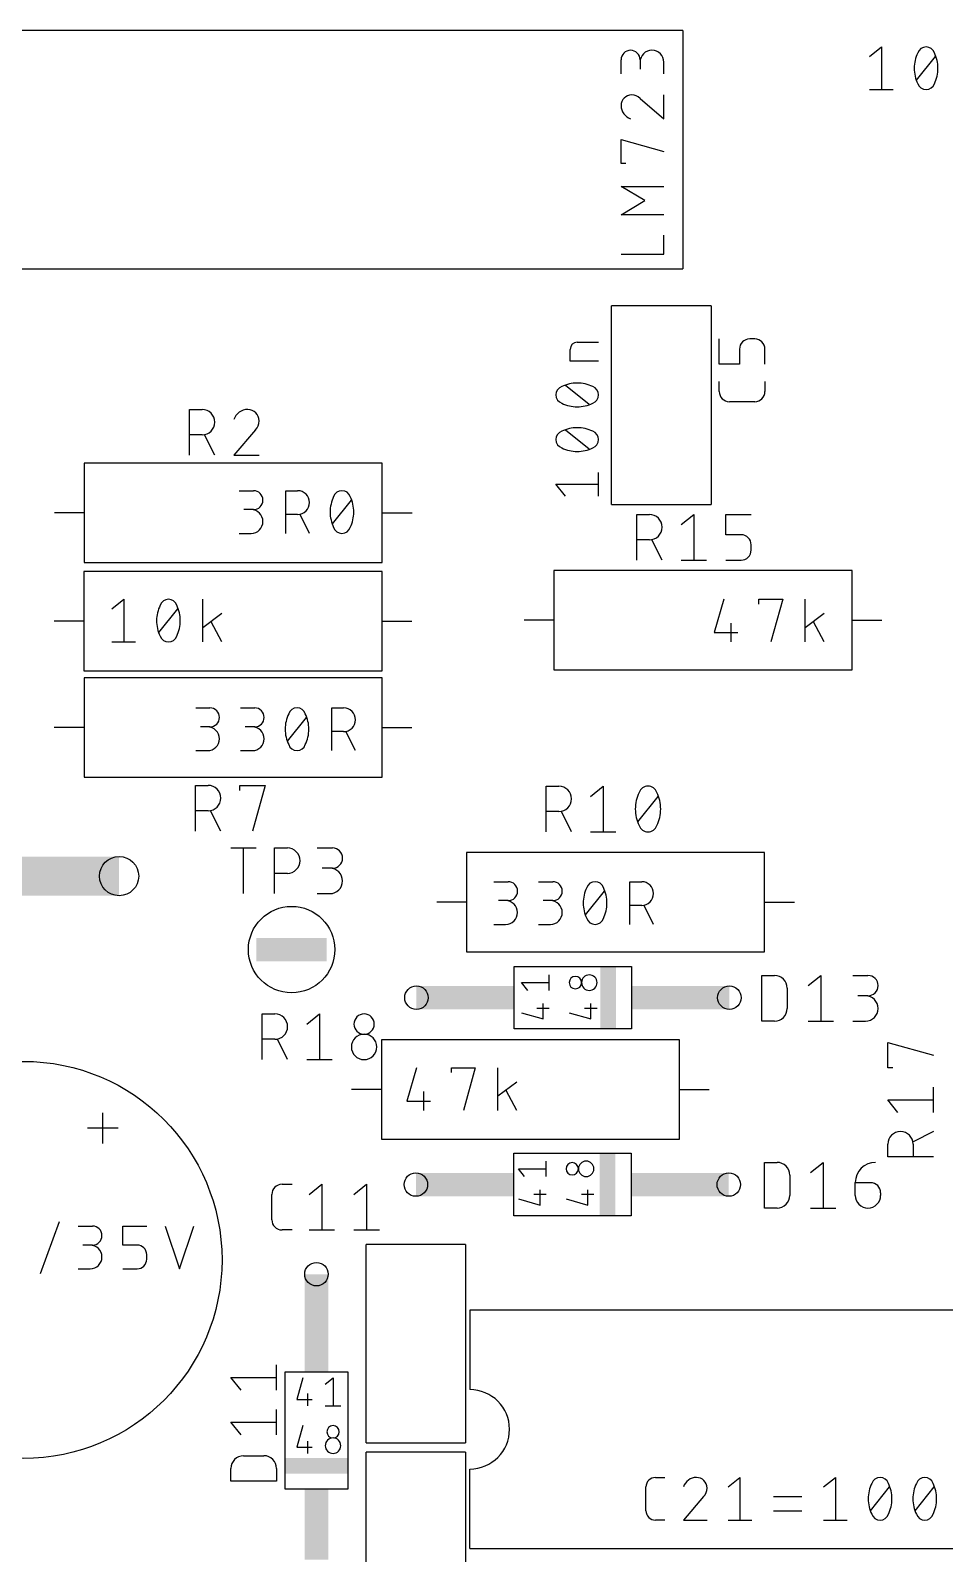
# Model space of a CAD drawing. Extents: x -7 to 100, y -12 to 128.
# Drawn here: x 34.76 to 58.12, y 20.03 to 58.99 of the extents above; entities that cross this region are included whole.
import ezdxf

# ---------------------------------------------------------------- set-up
doc = ezdxf.new("R2010")
doc.units = 0
for name, color, linetype in [('21', 253, 'CONTINUOUS'), ('25', 253, 'CONTINUOUS'), ('51', 253, 'CONTINUOUS')]:
    doc.layers.add(name, color=color, linetype=linetype)

# ---------------------------------------------------------------- blocks, each defined once
blk = doc.blocks.new('RECT')
blk.add_solid([(-0.5, -0.5), (0.5, -0.5), (-0.5, 0.5), (0.5, 0.5)])

msp = doc.modelspace()

# ---------------------------------------------------------------- linework, layer by layer
at = {"layer": '21'}
for p, q in [((51.4369, 58.9905), (32.1329, 58.9905)), ((51.4369, 58.9905), (51.4369, 52.8945)), ((56.207, 58.3265), (56.5104, 58.5692)), ((56.5104, 58.5692), (56.5104, 57.477)), ((49.857, 57.8771), (49.857, 58.2412)), ((50.3424, 58.2412), (50.3424, 57.9985)), ((50.9492, 57.8771), (50.9492, 58.1805)), ((57.4107, 57.7197), (57.8961, 58.3265)), ((50.9492, 56.7341), (50.9492, 57.3409)), ((56.207, 57.477), (56.8138, 57.477)), ((50.3424, 57.2499), (50.9492, 56.7341)), ((49.857, 55.5911), (49.857, 56.1979)), ((49.857, 56.1979), (50.9492, 55.8945)), ((49.9784, 55.5911), (49.857, 55.5911)), ((50.4638, 54.6372), (49.857, 55.0013)), ((49.857, 55.0013), (50.9492, 55.0013)), ((49.857, 54.2732), (50.4638, 54.6372)), ((50.9492, 54.2732), (49.857, 54.2732)), ((50.9492, 53.2702), (50.9492, 53.7556)), ((49.857, 53.2702), (50.9492, 53.2702)), ((32.1329, 52.8945), (51.4369, 52.8945)), ((49.6153, 46.8642), (49.6153, 51.9442)), ((52.1553, 51.9442), (49.6153, 51.9442)), ((52.1553, 51.9442), (52.1553, 46.8642)), ((48.5542, 50.5305), (48.5542, 50.8339)), ((48.7363, 51.0159), (49.2824, 51.0159)), ((49.2824, 50.5305), (48.5542, 50.5305)), ((49.0396, 49.4256), (48.4329, 49.911)), ((49.0396, 48.2826), (48.4329, 48.768)), ((43.7519, 47.9182), (36.1319, 47.9182)), ((36.1319, 47.9182), (36.1319, 45.3782)), ((43.7519, 45.3782), (43.7519, 47.9182)), ((49.2824, 47.0789), (49.2824, 47.6857)), ((40.0939, 47.2186), (40.458, 47.2186)), ((41.2851, 46.1264), (41.2851, 47.2186)), ((41.2851, 47.2186), (41.5885, 47.2186)), ((48.4329, 47.0789), (48.1902, 47.3823)), ((48.1902, 47.3823), (49.2824, 47.3823)), ((42.4787, 46.3691), (42.9641, 46.9759)), ((49.6153, 46.8642), (52.1553, 46.8642)), ((36.1319, 46.6482), (35.3699, 46.6482)), ((40.458, 46.7332), (40.2153, 46.7332)), ((41.5885, 46.6118), (41.2851, 46.6118)), ((41.8919, 46.1264), (41.6492, 46.6118)), ((43.7519, 46.6482), (44.5139, 46.6482)), ((40.0939, 46.1264), (40.3973, 46.1264)), ((36.1319, 45.3782), (43.7519, 45.3782)), ((43.7453, 45.1515), (36.1253, 45.1515)), ((36.1253, 45.1515), (36.1253, 42.6115)), ((43.7453, 42.6115), (43.7453, 45.1515)), ((55.7612, 45.176), (48.1412, 45.176)), ((48.1412, 45.176), (48.1412, 42.636)), ((55.7612, 42.636), (55.7612, 45.176)), ((36.8395, 44.1978), (37.1429, 44.4405)), ((37.1429, 44.4405), (37.1429, 43.3483)), ((39.1667, 43.3483), (39.1667, 44.4405)), ((52.481, 44.4405), (52.2383, 43.591)), ((53.3813, 44.3191), (53.3813, 44.4405)), ((53.3813, 44.4405), (53.9881, 44.4405)), ((53.9881, 44.4405), (53.6847, 43.3483)), ((54.5655, 43.3483), (54.5655, 44.4405)), ((38.0432, 43.591), (38.5286, 44.1978)), ((39.6521, 44.0764), (39.1667, 43.7123)), ((55.0509, 44.0764), (54.5655, 43.7123)), ((36.1253, 43.8815), (35.3633, 43.8815)), ((39.6521, 43.3483), (39.3791, 43.864)), ((43.7453, 43.8815), (44.5073, 43.8815)), ((48.1412, 43.906), (47.3792, 43.906)), ((52.663, 43.8337), (52.663, 43.3483)), ((55.0509, 43.3483), (54.7779, 43.864)), ((55.7612, 43.906), (56.5232, 43.906)), ((36.8395, 43.3483), (37.4463, 43.3483)), ((52.2383, 43.591), (52.8451, 43.591)), ((36.1253, 42.6115), (43.7453, 42.6115)), ((48.1412, 42.636), (55.7612, 42.636)), ((43.7471, 42.43), (36.1271, 42.43)), ((36.1271, 42.43), (36.1271, 39.89)), ((43.7471, 39.89), (43.7471, 42.43)), ((38.9826, 41.6624), (39.3467, 41.6624)), ((40.1257, 41.6624), (40.4897, 41.6624)), ((41.3293, 40.8129), (41.8148, 41.4196)), ((42.4599, 40.5702), (42.4599, 41.6624)), ((42.4599, 41.6624), (42.7633, 41.6624)), ((36.1271, 41.16), (35.3651, 41.16)), ((39.3467, 41.1769), (39.104, 41.1769)), ((40.4897, 41.1769), (40.247, 41.1769)), ((42.7633, 41.0556), (42.4599, 41.0556)), ((43.0666, 40.5702), (42.8239, 41.0556)), ((43.7471, 41.16), (44.5091, 41.16)), ((38.9826, 40.5702), (39.286, 40.5702)), ((40.1257, 40.5702), (40.429, 40.5702)), ((36.1271, 39.89), (43.7471, 39.89)), ((53.5266, 37.9642), (45.9066, 37.9642)), ((45.9066, 37.9642), (45.9066, 35.4242)), ((53.5266, 35.4242), (53.5266, 37.9642)), ((46.6027, 37.2174), (46.9667, 37.2174)), ((47.7457, 37.2174), (48.1097, 37.2174)), ((50.0799, 36.1252), (50.0799, 37.2174)), ((50.0799, 37.2174), (50.3833, 37.2174)), ((45.9066, 36.6942), (45.1446, 36.6942)), ((46.9667, 36.7319), (46.724, 36.7319)), ((48.1097, 36.7319), (47.867, 36.7319)), ((48.9493, 36.3679), (49.4348, 36.9746)), ((53.5266, 36.6942), (54.2886, 36.6942)), ((50.3833, 36.6106), (50.0799, 36.6106)), ((50.6866, 36.1252), (50.4439, 36.6106)), ((46.6027, 36.1252), (46.906, 36.1252)), ((47.7457, 36.1252), (48.049, 36.1252)), ((45.9066, 35.4242), (53.5266, 35.4242)), ((47.1255, 35.0498), (50.1255, 35.0498)), ((47.1255, 33.4498), (47.1255, 35.0498)), ((48.0219, 34.4373), (48.0219, 34.8324)), ((50.1255, 35.0498), (50.1255, 33.4498)), ((47.4687, 34.4373), (47.3107, 34.6349)), ((47.3107, 34.6349), (48.0219, 34.6349)), ((47.7058, 33.9824), (48.0219, 33.9824)), ((47.8638, 33.7058), (47.8638, 34.1009)), ((48.925, 33.9824), (49.2411, 33.9824)), ((49.083, 33.7058), (49.083, 34.1009)), ((47.3107, 33.8638), (47.8638, 33.7058)), ((48.5299, 33.8638), (49.083, 33.7058)), ((51.3486, 33.1707), (43.7286, 33.1707)), ((43.7286, 33.1707), (43.7286, 30.6307)), ((50.1255, 33.4498), (47.1255, 33.4498)), ((51.3486, 30.6307), (51.3486, 33.1707)), ((44.6229, 32.4549), (44.3802, 31.6054)), ((45.5232, 32.3335), (45.5232, 32.4549)), ((45.5232, 32.4549), (46.1299, 32.4549)), ((46.1299, 32.4549), (45.8265, 31.3627)), ((46.7074, 31.3627), (46.7074, 32.4549)), ((47.1928, 32.0908), (46.7074, 31.7267)), ((43.7286, 31.9007), (42.9666, 31.9007)), ((44.3802, 31.6054), (44.9869, 31.6054)), ((44.8049, 31.8481), (44.8049, 31.3627)), ((47.1928, 31.3627), (46.9197, 31.8784)), ((51.3486, 31.9007), (52.1106, 31.9007)), ((36.6097, 30.5214), (36.6097, 31.3003)), ((36.9991, 30.9108), (36.2202, 30.9108)), ((43.7286, 30.6307), (51.3486, 30.6307)), ((47.1107, 30.2692), (50.1107, 30.2692)), ((47.1107, 28.6692), (47.1107, 30.2692)), ((47.9425, 29.6748), (47.9425, 30.0699)), ((50.1107, 30.2692), (50.1107, 28.6692)), ((47.3893, 29.6748), (47.2313, 29.8724)), ((47.2313, 29.8724), (47.9425, 29.8724)), ((47.6264, 29.2199), (47.9425, 29.2199)), ((47.7845, 28.9433), (47.7845, 29.3384)), ((48.8456, 29.2199), (49.1617, 29.2199)), ((49.0037, 28.9433), (49.0037, 29.3384)), ((47.2313, 29.1013), (47.7845, 28.9433)), ((48.4505, 29.1013), (49.0037, 28.9433)), ((35.0111, 27.1932), (35.4965, 28.5281)), ((50.1107, 28.6692), (47.1107, 28.6692)), ((35.9791, 28.4067), (36.3432, 28.4067)), ((37.1221, 27.9213), (37.1221, 28.4067)), ((37.1221, 28.4067), (37.7289, 28.4067)), ((38.2044, 28.4067), (38.5685, 27.3145)), ((38.5685, 27.3145), (38.9325, 28.4067)), ((36.3432, 27.9213), (36.1004, 27.9213)), ((37.4862, 27.9213), (37.1221, 27.9213)), ((37.7289, 27.5572), (37.7289, 27.6786)), ((43.3388, 22.86), (43.3388, 27.94)), ((45.8788, 27.94), (43.3388, 27.94)), ((45.8788, 27.94), (45.8788, 22.86)), ((35.9791, 27.3145), (36.2825, 27.3145)), ((37.1221, 27.3145), (37.4862, 27.3145)), ((65.292, 26.258), (45.988, 26.258)), ((45.988, 26.258), (45.988, 24.226)), ((41.2688, 21.6775), (41.2688, 24.6775)), ((41.2688, 24.6775), (42.8687, 24.6775)), ((42.8687, 24.6775), (42.8687, 21.6775)), ((41.722, 24.5237), (41.5639, 23.9705)), ((42.2954, 24.3657), (42.493, 24.5237)), ((42.493, 24.5237), (42.493, 23.8125)), ((41.5639, 23.9705), (41.959, 23.9705)), ((41.8405, 24.1286), (41.8405, 23.8125)), ((42.2954, 23.8125), (42.6906, 23.8125)), ((41.722, 23.3045), (41.5639, 22.7513)), ((41.5639, 22.7513), (41.959, 22.7513)), ((41.8405, 22.9094), (41.8405, 22.5933)), ((43.3388, 22.86), (45.8788, 22.86)), ((43.3388, 17.5486), (43.3388, 22.6286)), ((45.8788, 22.6286), (43.3388, 22.6286)), ((45.8788, 22.6286), (45.8788, 17.5486)), ((45.988, 20.162), (45.988, 22.194)), ((50.7347, 21.9774), (50.9774, 21.9774)), ((52.5921, 21.7346), (52.8955, 21.9774)), ((52.8955, 21.9774), (52.8955, 20.8851)), ((55.0305, 21.7346), (55.3339, 21.9774)), ((55.3339, 21.9774), (55.3339, 20.8851)), ((42.8687, 21.6775), (41.2688, 21.6775)), ((50.492, 21.1279), (50.492, 21.7346)), ((51.9649, 21.4919), (51.4491, 20.8851)), ((53.7506, 21.4919), (54.4787, 21.4919)), ((56.2342, 21.1279), (56.7196, 21.7346)), ((57.3772, 21.1279), (57.8626, 21.7346)), ((53.7506, 21.1279), (54.4787, 21.1279)), ((50.9774, 20.8851), (50.7347, 20.8851)), ((51.4491, 20.8851), (52.0559, 20.8851)), ((52.5921, 20.8851), (53.1989, 20.8851)), ((55.0305, 20.8851), (55.6373, 20.8851)), ((45.988, 20.162), (65.292, 20.162))]:
    msp.add_line(p, q, dxfattribs=at)
for centre, radius in [((41.4338, 35.4806), 1.1045), ((34.5749, 27.5411), 5.08)]:
    msp.add_circle(centre, radius, dxfattribs=at)
for centre, radius, start, end in [((50.0997, 58.2412), 0.2427, 0, 180), ((50.6458, 58.1805), 0.3034, 0, 180), ((57.6534, 58.3447), 0.2245, 90, 161.0755), ((57.6534, 58.3447), 0.2245, 18.9237, 90), ((58.2501, 58.0231), 0.9, 154.0108, 180.0001), ((57.0568, 58.0231), 0.9, 359.9999, 25.9892), ((58.2501, 58.0231), 0.9001, 180, 205.9889), ((57.0567, 58.0231), 0.9001, 334.0111, 360), ((50.1301, 57.0679), 0.2731, 90, 180), ((50.1301, 57.0476), 0.2933, 43.604, 89.9998), ((57.6534, 57.7015), 0.2245, 198.925, 269.9998), ((57.6534, 57.7015), 0.2245, 269.9998, 341.0754), ((50.2078, 57.0679), 0.3508, 179.9999, 252.0556), ((48.7363, 50.8339), 0.182, 90.001, 180), ((48.4147, 49.6683), 0.2245, 108.9229, 180), ((48.7363, 49.0716), 0.9001, 90.0001, 115.989), ((48.7363, 49.0716), 0.9001, 64.0111, 90), ((49.0578, 49.6683), 0.2245, 359.9998, 71.0754), ((48.4147, 49.6683), 0.2245, 180, 251.0763), ((49.0578, 49.6683), 0.2245, 288.925, 359.9998), ((48.7363, 50.265), 0.9001, 244.011, 269.9999), ((48.7363, 50.265), 0.9001, 270, 295.9889), ((48.4147, 48.5253), 0.2245, 108.9229, 180), ((48.7363, 47.9286), 0.9001, 90.0001, 115.989), ((48.7363, 47.9286), 0.9001, 64.0111, 90), ((49.0578, 48.5253), 0.2245, 359.9998, 71.0754), ((48.4147, 48.5253), 0.2245, 180, 251.0763), ((48.7363, 49.122), 0.9001, 244.011, 269.9999), ((48.7363, 49.122), 0.9001, 270, 295.9889), ((49.0578, 48.5253), 0.2245, 288.925, 359.9998), ((40.458, 46.9759), 0.2427, 270, 90), ((41.5885, 46.9152), 0.3034, 270, 90), ((42.7214, 46.9941), 0.2245, 90, 161.0755), ((42.7214, 46.9941), 0.2245, 18.9237, 90), ((43.318, 46.6725), 0.9, 154.0108, 180.0001), ((42.1247, 46.6725), 0.9, 359.9999, 25.9892), ((40.3973, 46.4298), 0.3034, 270, 90), ((43.3181, 46.6725), 0.9001, 180, 205.9889), ((42.1247, 46.6725), 0.9001, 334.0111, 360), ((42.7214, 46.3509), 0.2245, 198.925, 269.9998), ((42.7214, 46.3509), 0.2245, 269.9998, 341.0754), ((38.2859, 44.216), 0.2245, 90, 161.0755), ((38.2859, 44.216), 0.2245, 18.9237, 90), ((38.8826, 43.8944), 0.9, 154.0108, 180.0001), ((37.6893, 43.8944), 0.9, 359.9999, 25.9892), ((38.8826, 43.8944), 0.9001, 180, 205.9889), ((37.6892, 43.8944), 0.9001, 334.0111, 360), ((38.2859, 43.5728), 0.2245, 198.925, 269.9998), ((38.2859, 43.5728), 0.2245, 269.9998, 341.0754), ((39.3467, 41.4196), 0.2427, 270, 90), ((40.4897, 41.4196), 0.2427, 270, 90), ((42.1687, 41.1163), 0.9, 154.0108, 180.0001), ((41.572, 41.4378), 0.2245, 90, 161.0755), ((41.572, 41.4378), 0.2245, 18.9237, 90), ((40.9754, 41.1163), 0.9, 359.9999, 25.9892), ((42.7633, 41.359), 0.3034, 270, 90), ((39.286, 40.8735), 0.3034, 270, 90), ((40.429, 40.8735), 0.3034, 270, 90), ((42.1687, 41.1163), 0.9001, 180, 205.9889), ((40.9754, 41.1163), 0.9001, 334.0111, 360), ((41.572, 40.7947), 0.2245, 198.925, 269.9998), ((41.572, 40.7947), 0.2245, 269.9998, 341.0754), ((46.9667, 36.9746), 0.2427, 270, 90), ((48.1097, 36.9746), 0.2427, 270, 90), ((49.7887, 36.6713), 0.9, 154.0108, 180.0001), ((49.192, 36.9928), 0.2245, 90, 161.0755), ((49.192, 36.9928), 0.2245, 18.9237, 90), ((48.5954, 36.6713), 0.9, 359.9999, 25.9892), ((50.3833, 36.914), 0.3034, 270, 90), ((46.906, 36.4285), 0.3034, 270, 90), ((48.049, 36.4285), 0.3034, 270, 90), ((49.7887, 36.6713), 0.9001, 180, 205.9889), ((48.5954, 36.6713), 0.9001, 334.0111, 360), ((49.192, 36.3497), 0.2245, 198.925, 269.9998), ((49.192, 36.3497), 0.2245, 269.9998, 341.0754), ((48.6879, 34.6349), 0.158, 90, 270), ((48.6879, 34.6349), 0.158, 270, 90), ((49.0435, 34.6349), 0.1976, 90, 270), ((49.0435, 34.6349), 0.1976, 270, 90), ((48.6085, 29.8724), 0.158, 90, 270), ((48.6085, 29.8724), 0.158, 270, 90), ((48.9641, 29.8724), 0.1976, 90, 270), ((48.9641, 29.8724), 0.1976, 270, 90), ((36.3432, 28.164), 0.2427, 270, 90), ((36.2825, 27.6179), 0.3034, 270, 90), ((37.4862, 27.6786), 0.2427, 0, 90), ((37.4862, 27.5572), 0.2427, 270, 0.0007), ((45.988, 23.21), 1.016, 270, 90), ((42.493, 22.7909), 0.1976, 0, 180), ((42.493, 23.1465), 0.158, 0, 180), ((42.493, 23.1465), 0.158, 180, 0), ((42.493, 22.7909), 0.1976, 180, 0), ((50.7347, 21.7346), 0.2427, 90.0007, 180), ((51.7828, 21.6266), 0.3508, 89.9999, 162.0556), ((51.7828, 21.7043), 0.2731, 0, 90), ((57.0735, 21.4313), 0.9, 154.0108, 180.0001), ((56.4769, 21.7528), 0.2245, 90, 161.0755), ((56.4769, 21.7528), 0.2245, 18.9237, 90), ((55.8802, 21.4313), 0.9, 359.9999, 25.9892), ((58.2165, 21.4313), 0.9, 154.0108, 180.0001), ((57.6199, 21.7528), 0.2245, 90, 161.0755), ((57.6199, 21.7528), 0.2245, 18.9237, 90), ((57.0232, 21.4313), 0.9, 359.9999, 25.9892), ((51.7626, 21.7043), 0.2933, 313.604, 359.9998), ((57.0736, 21.4313), 0.9001, 180, 205.9889), ((55.8802, 21.4313), 0.9001, 334.0111, 360), ((58.2166, 21.4313), 0.9001, 180, 205.9889), ((57.0232, 21.4313), 0.9001, 334.0111, 360), ((50.7347, 21.1279), 0.2427, 180, 270), ((56.4769, 21.1097), 0.2245, 198.925, 269.9998), ((56.4769, 21.1097), 0.2245, 269.9998, 341.0754), ((57.6199, 21.1097), 0.2245, 198.925, 269.9998), ((57.6199, 21.1097), 0.2245, 269.9998, 341.0754)]:
    msp.add_arc(centre, radius, start, end, dxfattribs=at)
at = {"layer": '25'}
for p, q in [((52.3648, 50.4506), (52.3648, 51.0997)), ((53.2736, 51.0997), (53.1438, 51.0997)), ((52.8841, 50.84), (52.8841, 50.4506)), ((53.5332, 50.4506), (53.5332, 50.84)), ((52.8841, 50.4506), (52.3648, 50.4506)), ((52.3648, 49.7544), (52.3648, 50.014)), ((53.5332, 50.014), (53.5332, 49.7544)), ((53.2736, 49.4947), (52.6245, 49.4947)), ((38.8207, 48.1277), (38.8207, 49.2961)), ((38.8207, 49.2961), (39.1453, 49.2961)), ((40.5081, 48.7768), (39.9564, 48.1277)), ((39.1453, 48.647), (38.8207, 48.647)), ((39.4699, 48.1277), (39.2102, 48.647)), ((39.9564, 48.1277), (40.6055, 48.1277)), ((50.2552, 45.4417), (50.2552, 46.6101)), ((50.2552, 46.6101), (50.5798, 46.6101)), ((51.3909, 46.3504), (51.7154, 46.6101)), ((51.7154, 46.6101), (51.7154, 45.4417)), ((52.5339, 46.0908), (52.5339, 46.6101)), ((52.5339, 46.6101), (53.183, 46.6101)), ((52.9233, 46.0908), (52.5339, 46.0908)), ((50.5798, 45.961), (50.2552, 45.961)), ((50.9043, 45.4417), (50.6447, 45.961)), ((53.183, 45.7013), (53.183, 45.8312)), ((51.3909, 45.4417), (52.04, 45.4417)), ((52.5339, 45.4417), (52.9233, 45.4417)), ((38.9747, 38.512), (38.9747, 39.6804)), ((38.9747, 39.6804), (39.2992, 39.6804)), ((40.1103, 39.5506), (40.1103, 39.6804)), ((40.1103, 39.6804), (40.7594, 39.6804)), ((40.7594, 39.6804), (40.4349, 38.512)), ((47.9418, 38.4912), (47.9418, 39.6596)), ((47.9418, 39.6596), (48.2663, 39.6596)), ((49.0774, 39.4), (49.4019, 39.6596)), ((49.4019, 39.6596), (49.4019, 38.4912)), ((50.2853, 38.7509), (50.8046, 39.4)), ((39.2992, 39.0313), (38.9747, 39.0313)), ((39.6238, 38.512), (39.3642, 39.0313)), ((48.2663, 39.0105), (47.9418, 39.0105)), ((48.5909, 38.4912), (48.3312, 39.0105)), ((49.0774, 38.4912), (49.7265, 38.4912)), ((39.8783, 38.0792), (40.5274, 38.0792)), ((40.2029, 36.9108), (40.2029, 38.0792)), ((41.0001, 36.9108), (41.0001, 38.0792)), ((41.0001, 38.0792), (41.3247, 38.0792)), ((42.0881, 38.0792), (42.4776, 38.0792)), ((41.3247, 37.4301), (41.0001, 37.4301)), ((42.4776, 37.5599), (42.2179, 37.5599)), ((42.0881, 36.9108), (42.4126, 36.9108)), ((53.4547, 33.6497), (53.4547, 34.8181)), ((53.4547, 34.8181), (53.7792, 34.8181)), ((54.6358, 34.5584), (54.9603, 34.8181)), ((54.9603, 34.8181), (54.9603, 33.6497)), ((55.7788, 34.8181), (56.1682, 34.8181)), ((54.1038, 34.4935), (54.1038, 33.9742)), ((56.1682, 34.2988), (55.9086, 34.2988)), ((40.6837, 32.6659), (40.6837, 33.8343)), ((40.6837, 33.8343), (41.0083, 33.8343)), ((41.8194, 33.5747), (42.1439, 33.8343)), ((42.1439, 33.8343), (42.1439, 32.6659)), ((53.7792, 33.6497), (53.4547, 33.6497)), ((54.6358, 33.6497), (55.2849, 33.6497)), ((55.7788, 33.6497), (56.1033, 33.6497)), ((41.0083, 33.1852), (40.6837, 33.1852)), ((41.3329, 32.6659), (41.0732, 33.1852)), ((56.674, 32.456), (56.674, 33.1051)), ((56.674, 33.1051), (57.8424, 32.7805)), ((41.8194, 32.6659), (42.4685, 32.6659)), ((56.8038, 32.456), (56.674, 32.456)), ((57.8424, 31.313), (57.8424, 31.9621)), ((56.9336, 31.313), (56.674, 31.6376)), ((56.674, 31.6376), (57.8424, 31.6376)), ((57.8424, 30.8265), (57.3231, 30.5668)), ((56.674, 30.1774), (56.674, 30.5019)), ((57.3231, 30.5019), (57.3231, 30.1774)), ((53.5192, 28.8692), (53.5192, 30.0376)), ((53.5192, 30.0376), (53.8438, 30.0376)), ((54.7003, 29.7779), (55.0249, 30.0376)), ((55.0249, 30.0376), (55.0249, 28.8692)), ((57.8424, 30.1774), (56.674, 30.1774)), ((54.1683, 29.713), (54.1683, 29.1937)), ((41.1886, 29.4767), (41.4482, 29.4767)), ((41.8847, 29.2171), (42.2093, 29.4767)), ((42.2093, 29.4767), (42.2093, 28.3083)), ((43.0277, 29.2171), (43.3523, 29.4767)), ((43.3523, 29.4767), (43.3523, 28.3083)), ((55.8433, 29.5183), (56.2328, 29.5183)), ((55.8433, 29.1937), (55.8433, 29.5183)), ((56.4924, 29.2586), (56.4924, 29.1937)), ((40.9289, 28.5679), (40.9289, 29.2171)), ((53.8438, 28.8692), (53.5192, 28.8692)), ((54.7003, 28.8692), (55.3494, 28.8692)), ((41.4482, 28.3083), (41.1886, 28.3083)), ((41.8847, 28.3083), (42.5339, 28.3083)), ((43.0277, 28.3083), (43.6769, 28.3083)), ((41.0496, 24.208), (41.0496, 24.8571)), ((40.1408, 24.208), (39.8812, 24.5325)), ((39.8812, 24.5325), (41.0496, 24.5325)), ((40.1408, 23.065), (39.8812, 23.3895)), ((39.8812, 23.3895), (41.0496, 23.3895)), ((41.0496, 23.065), (41.0496, 23.7141)), ((39.8812, 21.8839), (39.8812, 22.2084)), ((40.2057, 22.533), (40.725, 22.533)), ((41.0496, 22.2084), (41.0496, 21.8839)), ((41.0496, 21.8839), (39.8812, 21.8839))]:
    msp.add_line(p, q, dxfattribs=at)
for centre, radius, start, end in [((53.1438, 50.84), 0.2596, 90, 180), ((53.2736, 50.84), 0.2596, 0, 90), ((52.6245, 49.7544), 0.2596, 180.0014, 270), ((53.2736, 49.7544), 0.2596, 270, 0), ((39.1453, 48.9716), 0.3246, 270, 90), ((40.3134, 48.9209), 0.3753, 90.0001, 162.0549), ((40.3134, 49.004), 0.2921, 0, 90), ((40.2917, 49.004), 0.3138, 313.604, 359.9996), ((50.5798, 46.2855), 0.3246, 270, 90), ((52.9233, 45.8312), 0.2596, 0, 90), ((52.9233, 45.7013), 0.2596, 270, 0), ((39.2992, 39.3559), 0.3246, 270, 90), ((48.2663, 39.3351), 0.3246, 270, 90), ((51.1832, 39.0754), 0.9628, 154.0109, 180.0001), ((50.5449, 39.4195), 0.2402, 90, 161.0751), ((50.5449, 39.4195), 0.2402, 18.9248, 90.0002), ((49.9066, 39.0754), 0.9629, 359.9999, 25.9891), ((51.1833, 39.0754), 0.9629, 180, 205.9888), ((49.9066, 39.0754), 0.9629, 334.0112, 360), ((50.5449, 38.7314), 0.2402, 198.9254, 269.9998), ((50.5449, 38.7314), 0.2402, 270, 341.0747), ((41.3247, 37.7546), 0.3246, 270, 90), ((42.4776, 37.8196), 0.2596, 270, 90), ((42.4126, 37.2354), 0.3246, 270, 90), ((53.7792, 34.4935), 0.3246, 0, 90), ((56.1682, 34.5584), 0.2596, 270, 90), ((56.1033, 33.9742), 0.3246, 270, 90), ((53.7792, 33.9742), 0.3246, 269.9994, 0), ((41.0083, 33.5098), 0.3246, 270, 90), ((43.2869, 33.5747), 0.2596, 0, 180), ((43.2869, 33.5747), 0.2596, 180, 0), ((43.2869, 32.9905), 0.3246, 0, 180), ((43.2869, 32.9905), 0.3246, 180, 0), ((56.9985, 30.5019), 0.3246, 0, 180), ((53.8438, 29.713), 0.3246, 0, 90), ((56.3626, 29.5183), 0.5193, 90.0003, 180), ((41.1886, 29.2171), 0.2596, 90.0007, 180), ((56.2328, 29.2586), 0.2596, 0, 90), ((53.8438, 29.1937), 0.3246, 269.9994, 0), ((56.1679, 29.1937), 0.3246, 180, 0), ((41.1886, 28.5679), 0.2596, 180, 270), ((40.2057, 22.2084), 0.3246, 90, 180), ((40.725, 22.2084), 0.3246, 359.9994, 90)]:
    msp.add_arc(centre, radius, start, end, dxfattribs=at)
at = {"layer": '51'}
for centre, radius in [((37.025, 37.3588), 0.5), ((44.6255, 34.2498), 0.3), ((52.6255, 34.2498), 0.3), ((44.6107, 29.4692), 0.3), ((52.6107, 29.4692), 0.3), ((42.0688, 27.1775), 0.3)]:
    msp.add_circle(centre, radius, dxfattribs=at)

# ---------------------------------------------------------------- block references
at = {"layer": '21', "xscale": 2.1}
msp.add_blockref('RECT', (35.075, 37.3588), dxfattribs=at)
at = {"layer": '21'}
for p, xscale, yscale in [((49.5255, 34.2498), 0.4, 1.6), ((46.2255, 34.2498), 1.8, 0.6), ((51.0255, 34.2498), 1.8, 0.6), ((49.5107, 29.4692), 0.4, 1.6), ((46.2107, 29.4692), 1.8, 0.6), ((51.0107, 29.4692), 1.8, 0.6)]:
    msp.add_blockref('RECT', p, dxfattribs=dict(at, xscale=xscale, yscale=yscale))
at = {"layer": '21', "rotation": 270}
for p, xscale, yscale in [((42.0688, 25.5775), 1.8, 0.6), ((42.0688, 22.2775), 0.4, 1.6), ((42.0688, 20.7775), 1.8, 0.6)]:
    msp.add_blockref('RECT', p, dxfattribs=dict(at, xscale=xscale, yscale=yscale))
at = {"layer": '51', "xscale": 0.9}
msp.add_blockref('RECT', (36.575, 37.3588), dxfattribs=at)
at = {"layer": '51', "yscale": 0.6}
for p, xscale in [((41.4338, 35.4806), 1.8), ((44.9755, 34.2498), 0.7), ((52.2755, 34.2498), 0.7), ((44.9607, 29.4692), 0.7), ((52.2607, 29.4692), 0.7)]:
    msp.add_blockref('RECT', p, dxfattribs=dict(at, xscale=xscale))
at = {"layer": '51', "xscale": 0.7, "yscale": 0.6, "rotation": 270}
msp.add_blockref('RECT', (42.0688, 26.8275), dxfattribs=at)

doc.saveas('drawing.dxf')
